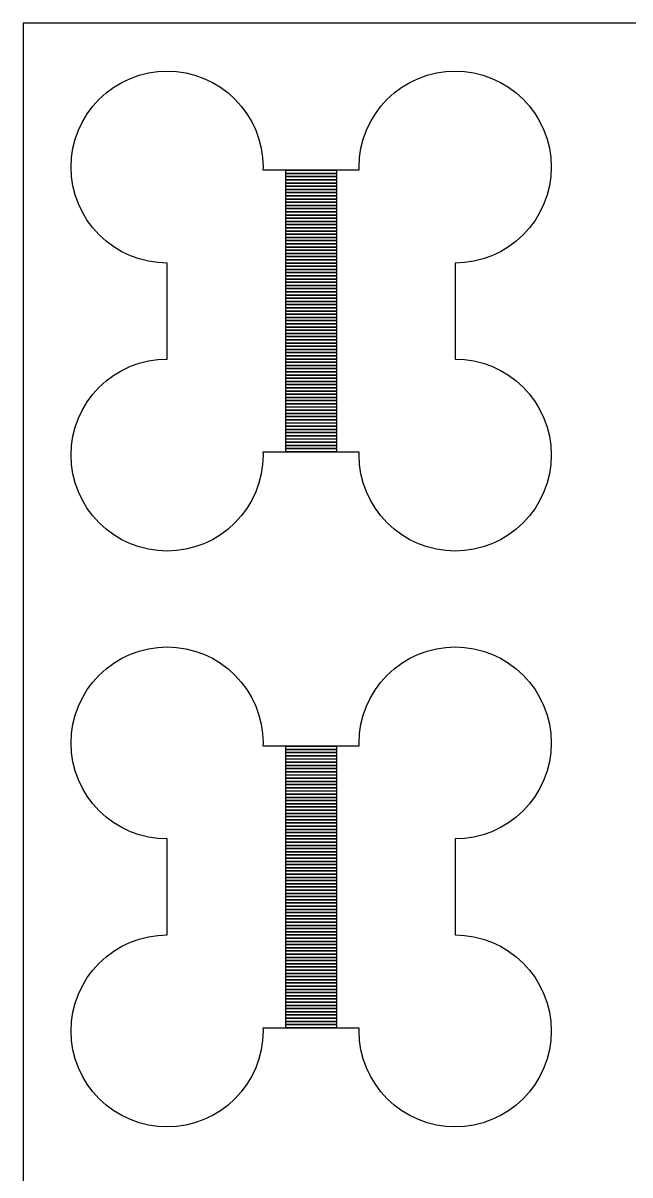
# Model space of a CAD drawing. Header units: metres. Extents: x -4 to 104, y -4 to 68.
# Drawn here: x -4.5 to 4.98, y 49.5 to 67.5 of the extents above; entities that cross this region are included whole.
import ezdxf

# ---------------------------------------------------------------- set-up
doc = ezdxf.new("R2010")
doc.units = ezdxf.units.M

msp = doc.modelspace()

# ---------------------------------------------------------------- linework, layer by layer
for p, q in [((103.5, 67.5), (-4.5, 67.5)), ((-4.5, 67.5), (-4.5, -4.5)), ((-2.95709, 66.5729), (-2.82402, 66.6358)), ((-2.82402, 66.6358), (-2.68542, 66.6854)), ((-2.68542, 66.6854), (-2.54263, 66.7212)), ((-2.54263, 66.7212), (-2.39702, 66.7428)), ((-2.39702, 66.7428), (-2.25, 66.75)), ((-2.25, 66.75), (-2.10297, 66.7428)), ((-2.10297, 66.7428), (-1.95735, 66.7212)), ((-1.95735, 66.7212), (-1.81456, 66.6854)), ((-1.81456, 66.6854), (-1.67596, 66.6358)), ((-1.67596, 66.6358), (-1.54289, 66.5729)), ((1.54289, 66.5729), (1.67596, 66.6358)), ((1.67596, 66.6358), (1.81456, 66.6854)), ((1.81456, 66.6854), (1.95735, 66.7212)), ((1.95735, 66.7212), (2.10297, 66.7428)), ((2.10297, 66.7428), (2.25, 66.75)), ((2.25, 66.75), (2.39702, 66.7428)), ((2.39702, 66.7428), (2.54263, 66.7212)), ((2.54263, 66.7212), (2.68542, 66.6854)), ((2.68542, 66.6854), (2.82402, 66.6358)), ((2.82402, 66.6358), (2.95709, 66.5729)), ((-3.20158, 66.4095), (-3.08334, 66.4972)), ((-3.08334, 66.4972), (-2.95709, 66.5729)), ((-1.54289, 66.5729), (-1.41664, 66.4972)), ((-1.41664, 66.4972), (-1.2984, 66.4095)), ((1.2984, 66.4095), (1.41664, 66.4972)), ((1.41664, 66.4972), (1.54289, 66.5729)), ((2.95709, 66.5729), (3.08334, 66.4972)), ((3.08334, 66.4972), (3.20158, 66.4095)), ((-3.40952, 66.2016), (-3.31065, 66.3107)), ((-3.31065, 66.3107), (-3.20158, 66.4095)), ((-1.2984, 66.4095), (-1.18933, 66.3107)), ((-1.18933, 66.3107), (-1.09047, 66.2016)), ((1.09047, 66.2016), (1.18933, 66.3107)), ((1.18933, 66.3107), (1.2984, 66.4095)), ((3.20158, 66.4095), (3.31065, 66.3107)), ((3.31065, 66.3107), (3.40952, 66.2016)), ((-3.57288, 65.9571), (-3.49719, 66.0833)), ((-3.49719, 66.0833), (-3.40952, 66.2016)), ((-1.09047, 66.2016), (-1.00279, 66.0833)), ((-1.00279, 66.0833), (-0.927109, 65.9571)), ((0.927109, 65.9571), (1.00279, 66.0833)), ((1.00279, 66.0833), (1.09047, 66.2016)), ((3.40952, 66.2016), (3.49719, 66.0833)), ((3.49719, 66.0833), (3.57288, 65.9571)), ((-3.63582, 65.824), (-3.57288, 65.9571)), ((-0.927109, 65.9571), (-0.864166, 65.824)), ((0.864166, 65.824), (0.927109, 65.9571)), ((3.57288, 65.9571), (3.63582, 65.824)), ((-3.68541, 65.6854), (-3.63582, 65.824)), ((-0.864166, 65.824), (-0.814575, 65.6854)), ((0.814575, 65.6854), (0.864166, 65.824)), ((3.63582, 65.824), (3.68541, 65.6854)), ((-3.74277, 65.397), (-3.72118, 65.5426)), ((-3.72118, 65.5426), (-3.68541, 65.6854)), ((-0.814575, 65.6854), (-0.778809, 65.5426)), ((-0.778809, 65.5426), (-0.757217, 65.397)), ((0.757217, 65.397), (0.778809, 65.5426)), ((0.778809, 65.5426), (0.814575, 65.6854)), ((3.68541, 65.6854), (3.72118, 65.5426)), ((3.72118, 65.5426), (3.74277, 65.397)), ((-3.75, 65.25), (-3.74277, 65.397)), ((-0.757217, 65.397), (-0.75, 65.25)), ((0.75, 65.25), (0.757217, 65.397)), ((3.74277, 65.397), (3.75, 65.25)), ((-3.74277, 65.103), (-3.75, 65.25)), ((-0.75, 65.25), (-0.752213, 65.205)), ((-0.752213, 65.205), (0.752213, 65.205)), ((0.399994, 65.195), (-0.399994, 65.195)), ((-0.399994, 65.195), (-0.399994, 65.155)), ((0.399994, 65.155), (0.399994, 65.195)), ((0.752213, 65.205), (0.75, 65.25)), ((3.75, 65.25), (3.74277, 65.103)), ((-3.72118, 64.9574), (-3.74277, 65.103)), ((-0.399994, 65.155), (0.399994, 65.155)), ((0.399994, 65.145), (-0.399994, 65.145)), ((-0.399994, 65.145), (-0.399994, 65.105)), ((-0.399994, 65.105), (0.399994, 65.105)), ((0.399994, 65.095), (-0.399994, 65.095)), ((-0.399994, 65.095), (-0.399994, 65.055)), ((-0.399994, 65.055), (0.399994, 65.055)), ((0.399994, 65.045), (-0.399994, 65.045)), ((-0.399994, 65.045), (-0.399994, 65.005)), ((-0.399994, 65.005), (0.399994, 65.005)), ((0.399994, 64.995), (-0.399994, 64.995)), ((-0.399994, 64.995), (-0.399994, 64.955)), ((0.399994, 65.105), (0.399994, 65.145)), ((0.399994, 65.055), (0.399994, 65.095)), ((0.399994, 65.005), (0.399994, 65.045)), ((0.399994, 64.955), (0.399994, 64.995)), ((3.74277, 65.103), (3.72118, 64.9574)), ((-3.68541, 64.8146), (-3.72118, 64.9574)), ((-3.63582, 64.676), (-3.68541, 64.8146)), ((-0.399994, 64.955), (0.399994, 64.955)), ((0.399994, 64.945), (-0.399994, 64.945)), ((-0.399994, 64.945), (-0.399994, 64.905)), ((-0.399994, 64.905), (0.399994, 64.905)), ((0.399994, 64.895), (-0.399994, 64.895)), ((-0.399994, 64.895), (-0.399994, 64.855)), ((-0.399994, 64.855), (0.399994, 64.855)), ((0.399994, 64.845), (-0.399994, 64.845)), ((-0.399994, 64.845), (-0.399994, 64.805)), ((-0.399994, 64.805), (0.399994, 64.805)), ((0.399994, 64.905), (0.399994, 64.945)), ((0.399994, 64.855), (0.399994, 64.895)), ((0.399994, 64.805), (0.399994, 64.845)), ((3.68541, 64.8146), (3.63582, 64.676)), ((3.72118, 64.9574), (3.68541, 64.8146)), ((-3.57288, 64.5429), (-3.63582, 64.676)), ((0.399994, 64.795), (-0.399994, 64.795)), ((-0.399994, 64.795), (-0.399994, 64.755)), ((-0.399994, 64.755), (0.399994, 64.755)), ((0.399994, 64.745), (-0.399994, 64.745)), ((-0.399994, 64.745), (-0.399994, 64.705)), ((-0.399994, 64.705), (0.399994, 64.705)), ((0.399994, 64.695), (-0.399994, 64.695)), ((-0.399994, 64.695), (-0.399994, 64.655)), ((-0.399994, 64.655), (0.399994, 64.655)), ((0.399994, 64.645), (-0.399994, 64.645)), ((-0.399994, 64.645), (-0.399994, 64.605)), ((0.399994, 64.755), (0.399994, 64.795)), ((0.399994, 64.705), (0.399994, 64.745)), ((0.399994, 64.655), (0.399994, 64.695)), ((0.399994, 64.605), (0.399994, 64.645)), ((3.63582, 64.676), (3.57288, 64.5429)), ((-3.49719, 64.4166), (-3.57288, 64.5429)), ((-0.399994, 64.605), (0.399994, 64.605)), ((0.399994, 64.595), (-0.399994, 64.595)), ((-0.399994, 64.595), (-0.399994, 64.555)), ((-0.399994, 64.555), (0.399994, 64.555)), ((0.399994, 64.545), (-0.399994, 64.545)), ((-0.399994, 64.545), (-0.399994, 64.505)), ((-0.399994, 64.505), (0.399994, 64.505)), ((0.399994, 64.495), (-0.399994, 64.495)), ((-0.399994, 64.495), (-0.399994, 64.455)), ((-0.399994, 64.455), (0.399994, 64.455)), ((0.399994, 64.445), (-0.399994, 64.445)), ((-0.399994, 64.445), (-0.399994, 64.405)), ((0.399994, 64.555), (0.399994, 64.595)), ((0.399994, 64.505), (0.399994, 64.545)), ((0.399994, 64.455), (0.399994, 64.495)), ((0.399994, 64.405), (0.399994, 64.445)), ((3.57288, 64.5429), (3.49719, 64.4166)), ((-3.40952, 64.2984), (-3.49719, 64.4166)), ((-3.31065, 64.1893), (-3.40952, 64.2984)), ((-0.399994, 64.405), (0.399994, 64.405)), ((0.399994, 64.395), (-0.399994, 64.395)), ((-0.399994, 64.395), (-0.399994, 64.355)), ((-0.399994, 64.355), (0.399994, 64.355)), ((0.399994, 64.345), (-0.399994, 64.345)), ((-0.399994, 64.345), (-0.399994, 64.305)), ((-0.399994, 64.305), (0.399994, 64.305)), ((0.399994, 64.295), (-0.399994, 64.295)), ((-0.399994, 64.295), (-0.399994, 64.255)), ((0.399994, 64.355), (0.399994, 64.395)), ((0.399994, 64.305), (0.399994, 64.345)), ((0.399994, 64.255), (0.399994, 64.295)), ((3.40952, 64.2984), (3.31065, 64.1893)), ((3.49719, 64.4166), (3.40952, 64.2984)), ((-3.20158, 64.0905), (-3.31065, 64.1893)), ((-3.08334, 64.0028), (-3.20158, 64.0905)), ((-0.399994, 64.255), (0.399994, 64.255)), ((0.399994, 64.245), (-0.399994, 64.245)), ((-0.399994, 64.245), (-0.399994, 64.205)), ((-0.399994, 64.205), (0.399994, 64.205)), ((0.399994, 64.195), (-0.399994, 64.195)), ((-0.399994, 64.195), (-0.399994, 64.155)), ((-0.399994, 64.155), (0.399994, 64.155)), ((0.399994, 64.145), (-0.399994, 64.145)), ((-0.399994, 64.145), (-0.399994, 64.105)), ((-0.399994, 64.105), (0.399994, 64.105)), ((0.399994, 64.095), (-0.399994, 64.095)), ((-0.399994, 64.095), (-0.399994, 64.055)), ((0.399994, 64.205), (0.399994, 64.245)), ((0.399994, 64.155), (0.399994, 64.195)), ((0.399994, 64.105), (0.399994, 64.145)), ((0.399994, 64.055), (0.399994, 64.095)), ((3.20158, 64.0905), (3.08334, 64.0028)), ((3.31065, 64.1893), (3.20158, 64.0905)), ((-2.95709, 63.9271), (-3.08334, 64.0028)), ((-2.82402, 63.8642), (-2.95709, 63.9271)), ((-0.399994, 64.055), (0.399994, 64.055)), ((0.399994, 64.045), (-0.399994, 64.045)), ((-0.399994, 64.045), (-0.399994, 64.005)), ((-0.399994, 64.005), (0.399994, 64.005)), ((0.399994, 63.995), (-0.399994, 63.995)), ((-0.399994, 63.995), (-0.399994, 63.955)), ((-0.399994, 63.955), (0.399994, 63.955)), ((0.399994, 63.945), (-0.399994, 63.945)), ((-0.399994, 63.945), (-0.399994, 63.905)), ((-0.399994, 63.905), (0.399994, 63.905)), ((0.399994, 64.005), (0.399994, 64.045)), ((0.399994, 63.955), (0.399994, 63.995)), ((0.399994, 63.905), (0.399994, 63.945)), ((2.95709, 63.9271), (2.82402, 63.8642)), ((3.08334, 64.0028), (2.95709, 63.9271)), ((-2.68542, 63.8146), (-2.82402, 63.8642)), ((-2.54263, 63.7788), (-2.68542, 63.8146)), ((-2.39702, 63.7572), (-2.54263, 63.7788)), ((-2.25, 63.75), (-2.39702, 63.7572)), ((-2.25, 62.25), (-2.25, 63.75)), ((0.399994, 63.895), (-0.399994, 63.895)), ((-0.399994, 63.895), (-0.399994, 63.855)), ((-0.399994, 63.855), (0.399994, 63.855)), ((0.399994, 63.845), (-0.399994, 63.845)), ((-0.399994, 63.845), (-0.399994, 63.805)), ((-0.399994, 63.805), (0.399994, 63.805)), ((0.399994, 63.795), (-0.399994, 63.795)), ((-0.399994, 63.795), (-0.399994, 63.755)), ((-0.399994, 63.755), (0.399994, 63.755)), ((0.399994, 63.745), (-0.399994, 63.745)), ((-0.399994, 63.745), (-0.399994, 63.705)), ((0.399994, 63.855), (0.399994, 63.895)), ((0.399994, 63.805), (0.399994, 63.845)), ((0.399994, 63.755), (0.399994, 63.795)), ((0.399994, 63.705), (0.399994, 63.745)), ((2.39702, 63.7572), (2.25, 63.75)), ((2.25, 63.75), (2.25, 62.25)), ((2.54263, 63.7788), (2.39702, 63.7572)), ((2.68542, 63.8146), (2.54263, 63.7788)), ((2.82402, 63.8642), (2.68542, 63.8146)), ((-0.399994, 63.705), (0.399994, 63.705)), ((0.399994, 63.695), (-0.399994, 63.695)), ((-0.399994, 63.695), (-0.399994, 63.655)), ((-0.399994, 63.655), (0.399994, 63.655)), ((0.399994, 63.645), (-0.399994, 63.645)), ((-0.399994, 63.645), (-0.399994, 63.605)), ((-0.399994, 63.605), (0.399994, 63.605)), ((0.399994, 63.595), (-0.399994, 63.595)), ((-0.399994, 63.595), (-0.399994, 63.555)), ((-0.399994, 63.555), (0.399994, 63.555)), ((0.399994, 63.545), (-0.399994, 63.545)), ((-0.399994, 63.545), (-0.399994, 63.505)), ((0.399994, 63.655), (0.399994, 63.695)), ((0.399994, 63.605), (0.399994, 63.645)), ((0.399994, 63.555), (0.399994, 63.595)), ((0.399994, 63.505), (0.399994, 63.545)), ((-0.399994, 63.505), (0.399994, 63.505)), ((0.399994, 63.495), (-0.399994, 63.495)), ((-0.399994, 63.495), (-0.399994, 63.455)), ((-0.399994, 63.455), (0.399994, 63.455)), ((0.399994, 63.445), (-0.399994, 63.445)), ((-0.399994, 63.445), (-0.399994, 63.405)), ((-0.399994, 63.405), (0.399994, 63.405)), ((0.399994, 63.395), (-0.399994, 63.395)), ((-0.399994, 63.395), (-0.399994, 63.355)), ((0.399994, 63.455), (0.399994, 63.495)), ((0.399994, 63.405), (0.399994, 63.445)), ((0.399994, 63.355), (0.399994, 63.395)), ((-0.399994, 63.355), (0.399994, 63.355)), ((0.399994, 63.345), (-0.399994, 63.345)), ((-0.399994, 63.345), (-0.399994, 63.305)), ((-0.399994, 63.305), (0.399994, 63.305)), ((0.399994, 63.295), (-0.399994, 63.295)), ((-0.399994, 63.295), (-0.399994, 63.255)), ((-0.399994, 63.255), (0.399994, 63.255)), ((0.399994, 63.245), (-0.399994, 63.245)), ((-0.399994, 63.245), (-0.399994, 63.205)), ((-0.399994, 63.205), (0.399994, 63.205)), ((0.399994, 63.195), (-0.399994, 63.195)), ((-0.399994, 63.195), (-0.399994, 63.155)), ((0.399994, 63.305), (0.399994, 63.345)), ((0.399994, 63.255), (0.399994, 63.295)), ((0.399994, 63.205), (0.399994, 63.245)), ((0.399994, 63.155), (0.399994, 63.195)), ((-0.399994, 63.155), (0.399994, 63.155)), ((0.399994, 63.145), (-0.399994, 63.145)), ((-0.399994, 63.145), (-0.399994, 63.105)), ((-0.399994, 63.105), (0.399994, 63.105)), ((0.399994, 63.095), (-0.399994, 63.095)), ((-0.399994, 63.095), (-0.399994, 63.055)), ((-0.399994, 63.055), (0.399994, 63.055)), ((0.399994, 63.045), (-0.399994, 63.045)), ((-0.399994, 63.045), (-0.399994, 63.005)), ((-0.399994, 63.005), (0.399994, 63.005)), ((0.399994, 63.105), (0.399994, 63.145)), ((0.399994, 63.055), (0.399994, 63.095)), ((0.399994, 63.005), (0.399994, 63.045)), ((0.399994, 62.995), (-0.399994, 62.995)), ((-0.399994, 62.995), (-0.399994, 62.955)), ((-0.399994, 62.955), (0.399994, 62.955)), ((0.399994, 62.945), (-0.399994, 62.945)), ((-0.399994, 62.945), (-0.399994, 62.905)), ((-0.399994, 62.905), (0.399994, 62.905)), ((0.399994, 62.895), (-0.399994, 62.895)), ((-0.399994, 62.895), (-0.399994, 62.855)), ((-0.399994, 62.855), (0.399994, 62.855)), ((0.399994, 62.845), (-0.399994, 62.845)), ((-0.399994, 62.845), (-0.399994, 62.805)), ((0.399994, 62.955), (0.399994, 62.995)), ((0.399994, 62.905), (0.399994, 62.945)), ((0.399994, 62.855), (0.399994, 62.895)), ((0.399994, 62.805), (0.399994, 62.845)), ((-0.399994, 62.805), (0.399994, 62.805)), ((0.399994, 62.795), (-0.399994, 62.795)), ((-0.399994, 62.795), (-0.399994, 62.755)), ((-0.399994, 62.755), (0.399994, 62.755)), ((0.399994, 62.745), (-0.399994, 62.745)), ((-0.399994, 62.745), (-0.399994, 62.705)), ((-0.399994, 62.705), (0.399994, 62.705)), ((0.399994, 62.695), (-0.399994, 62.695)), ((-0.399994, 62.695), (-0.399994, 62.655)), ((-0.399994, 62.655), (0.399994, 62.655)), ((0.399994, 62.645), (-0.399994, 62.645)), ((-0.399994, 62.645), (-0.399994, 62.605)), ((0.399994, 62.755), (0.399994, 62.795)), ((0.399994, 62.705), (0.399994, 62.745)), ((0.399994, 62.655), (0.399994, 62.695)), ((0.399994, 62.605), (0.399994, 62.645)), ((-0.399994, 62.605), (0.399994, 62.605)), ((0.399994, 62.595), (-0.399994, 62.595)), ((-0.399994, 62.595), (-0.399994, 62.555)), ((-0.399994, 62.555), (0.399994, 62.555)), ((0.399994, 62.545), (-0.399994, 62.545)), ((-0.399994, 62.545), (-0.399994, 62.505)), ((-0.399994, 62.505), (0.399994, 62.505)), ((0.399994, 62.495), (-0.399994, 62.495)), ((-0.399994, 62.495), (-0.399994, 62.455)), ((0.399994, 62.555), (0.399994, 62.595)), ((0.399994, 62.505), (0.399994, 62.545)), ((0.399994, 62.455), (0.399994, 62.495)), ((-0.399994, 62.455), (0.399994, 62.455)), ((0.399994, 62.445), (-0.399994, 62.445)), ((-0.399994, 62.445), (-0.399994, 62.405)), ((-0.399994, 62.405), (0.399994, 62.405)), ((0.399994, 62.395), (-0.399994, 62.395)), ((-0.399994, 62.395), (-0.399994, 62.355)), ((-0.399994, 62.355), (0.399994, 62.355)), ((0.399994, 62.345), (-0.399994, 62.345)), ((-0.399994, 62.345), (-0.399994, 62.305)), ((-0.399994, 62.305), (0.399994, 62.305)), ((0.399994, 62.295), (-0.399994, 62.295)), ((-0.399994, 62.295), (-0.399994, 62.255)), ((0.399994, 62.405), (0.399994, 62.445)), ((0.399994, 62.355), (0.399994, 62.395)), ((0.399994, 62.305), (0.399994, 62.345)), ((0.399994, 62.255), (0.399994, 62.295)), ((-2.95709, 62.0729), (-2.82402, 62.1358)), ((-2.82402, 62.1358), (-2.68542, 62.1854)), ((-2.68542, 62.1854), (-2.54263, 62.2212)), ((-2.54263, 62.2212), (-2.39702, 62.2428)), ((-2.39702, 62.2428), (-2.25, 62.25)), ((-0.399994, 62.255), (0.399994, 62.255)), ((0.399994, 62.245), (-0.399994, 62.245)), ((-0.399994, 62.245), (-0.399994, 62.205)), ((-0.399994, 62.205), (0.399994, 62.205)), ((0.399994, 62.195), (-0.399994, 62.195)), ((-0.399994, 62.195), (-0.399994, 62.155)), ((-0.399994, 62.155), (0.399994, 62.155)), ((0.399994, 62.145), (-0.399994, 62.145)), ((-0.399994, 62.145), (-0.399994, 62.105)), ((-0.399994, 62.105), (0.399994, 62.105)), ((0.399994, 62.205), (0.399994, 62.245)), ((0.399994, 62.155), (0.399994, 62.195)), ((0.399994, 62.105), (0.399994, 62.145)), ((2.25, 62.25), (2.39702, 62.2428)), ((2.39702, 62.2428), (2.54263, 62.2212)), ((2.54263, 62.2212), (2.68542, 62.1854)), ((2.68542, 62.1854), (2.82402, 62.1358)), ((2.82402, 62.1358), (2.95709, 62.0729)), ((-3.20158, 61.9095), (-3.08334, 61.9972)), ((-3.08334, 61.9972), (-2.95709, 62.0729)), ((0.399994, 62.095), (-0.399994, 62.095)), ((-0.399994, 62.095), (-0.399994, 62.055)), ((-0.399994, 62.055), (0.399994, 62.055)), ((0.399994, 62.045), (-0.399994, 62.045)), ((-0.399994, 62.045), (-0.399994, 62.005)), ((-0.399994, 62.005), (0.399994, 62.005)), ((0.399994, 61.995), (-0.399994, 61.995)), ((-0.399994, 61.995), (-0.399994, 61.955)), ((-0.399994, 61.955), (0.399994, 61.955)), ((0.399994, 61.945), (-0.399994, 61.945)), ((-0.399994, 61.945), (-0.399994, 61.905)), ((0.399994, 62.055), (0.399994, 62.095)), ((0.399994, 62.005), (0.399994, 62.045)), ((0.399994, 61.955), (0.399994, 61.995)), ((0.399994, 61.905), (0.399994, 61.945)), ((2.95709, 62.0729), (3.08334, 61.9972)), ((3.08334, 61.9972), (3.20158, 61.9095)), ((-3.40952, 61.7016), (-3.31065, 61.8107)), ((-3.31065, 61.8107), (-3.20158, 61.9095)), ((-0.399994, 61.905), (0.399994, 61.905)), ((0.399994, 61.895), (-0.399994, 61.895)), ((-0.399994, 61.895), (-0.399994, 61.855)), ((-0.399994, 61.855), (0.399994, 61.855)), ((0.399994, 61.845), (-0.399994, 61.845)), ((-0.399994, 61.845), (-0.399994, 61.805)), ((-0.399994, 61.805), (0.399994, 61.805)), ((0.399994, 61.795), (-0.399994, 61.795)), ((-0.399994, 61.795), (-0.399994, 61.755)), ((-0.399994, 61.755), (0.399994, 61.755)), ((0.399994, 61.745), (-0.399994, 61.745)), ((-0.399994, 61.745), (-0.399994, 61.705)), ((0.399994, 61.855), (0.399994, 61.895)), ((0.399994, 61.805), (0.399994, 61.845)), ((0.399994, 61.755), (0.399994, 61.795)), ((0.399994, 61.705), (0.399994, 61.745)), ((3.20158, 61.9095), (3.31065, 61.8107)), ((3.31065, 61.8107), (3.40952, 61.7016)), ((-3.57288, 61.4571), (-3.49719, 61.5834)), ((-3.49719, 61.5834), (-3.40952, 61.7016)), ((-0.399994, 61.705), (0.399994, 61.705)), ((0.399994, 61.695), (-0.399994, 61.695)), ((-0.399994, 61.695), (-0.399994, 61.655)), ((-0.399994, 61.655), (0.399994, 61.655)), ((0.399994, 61.645), (-0.399994, 61.645)), ((-0.399994, 61.645), (-0.399994, 61.605)), ((-0.399994, 61.605), (0.399994, 61.605)), ((0.399994, 61.595), (-0.399994, 61.595)), ((-0.399994, 61.595), (-0.399994, 61.555)), ((0.399994, 61.655), (0.399994, 61.695)), ((0.399994, 61.605), (0.399994, 61.645)), ((0.399994, 61.555), (0.399994, 61.595)), ((3.40952, 61.7016), (3.49719, 61.5834)), ((3.49719, 61.5834), (3.57288, 61.4571)), ((-3.63582, 61.324), (-3.57288, 61.4571)), ((-0.399994, 61.555), (0.399994, 61.555)), ((0.399994, 61.545), (-0.399994, 61.545)), ((-0.399994, 61.545), (-0.399994, 61.505)), ((-0.399994, 61.505), (0.399994, 61.505)), ((0.399994, 61.495), (-0.399994, 61.495)), ((-0.399994, 61.495), (-0.399994, 61.455)), ((-0.399994, 61.455), (0.399994, 61.455)), ((0.399994, 61.445), (-0.399994, 61.445)), ((-0.399994, 61.445), (-0.399994, 61.405)), ((-0.399994, 61.405), (0.399994, 61.405)), ((0.399994, 61.395), (-0.399994, 61.395)), ((-0.399994, 61.395), (-0.399994, 61.355)), ((0.399994, 61.505), (0.399994, 61.545)), ((0.399994, 61.455), (0.399994, 61.495)), ((0.399994, 61.405), (0.399994, 61.445)), ((0.399994, 61.355), (0.399994, 61.395)), ((3.57288, 61.4571), (3.63582, 61.324)), ((-3.68541, 61.1854), (-3.63582, 61.324)), ((-0.399994, 61.355), (0.399994, 61.355)), ((0.399994, 61.345), (-0.399994, 61.345)), ((-0.399994, 61.345), (-0.399994, 61.305)), ((-0.399994, 61.305), (0.399994, 61.305)), ((0.399994, 61.295), (-0.399994, 61.295)), ((-0.399994, 61.295), (-0.399994, 61.255)), ((-0.399994, 61.255), (0.399994, 61.255)), ((0.399994, 61.245), (-0.399994, 61.245)), ((-0.399994, 61.245), (-0.399994, 61.205)), ((-0.399994, 61.205), (0.399994, 61.205)), ((0.399994, 61.305), (0.399994, 61.345)), ((0.399994, 61.255), (0.399994, 61.295)), ((0.399994, 61.205), (0.399994, 61.245)), ((3.63582, 61.324), (3.68541, 61.1854)), ((-3.74277, 60.897), (-3.72118, 61.0426)), ((-3.72118, 61.0426), (-3.68541, 61.1854)), ((0.399994, 61.195), (-0.399994, 61.195)), ((-0.399994, 61.195), (-0.399994, 61.155)), ((-0.399994, 61.155), (0.399994, 61.155)), ((0.399994, 61.145), (-0.399994, 61.145)), ((-0.399994, 61.145), (-0.399994, 61.105)), ((-0.399994, 61.105), (0.399994, 61.105)), ((0.399994, 61.095), (-0.399994, 61.095)), ((-0.399994, 61.095), (-0.399994, 61.055)), ((-0.399994, 61.055), (0.399994, 61.055)), ((0.399994, 61.045), (-0.399994, 61.045)), ((-0.399994, 61.045), (-0.399994, 61.005)), ((0.399994, 61.155), (0.399994, 61.195)), ((0.399994, 61.105), (0.399994, 61.145)), ((0.399994, 61.055), (0.399994, 61.095)), ((0.399994, 61.005), (0.399994, 61.045)), ((3.68541, 61.1854), (3.72118, 61.0426)), ((3.72118, 61.0426), (3.74277, 60.897)), ((-3.75, 60.75), (-3.74277, 60.897)), ((-0.399994, 61.005), (0.399994, 61.005)), ((0.399994, 60.995), (-0.399994, 60.995)), ((-0.399994, 60.995), (-0.399994, 60.955)), ((-0.399994, 60.955), (0.399994, 60.955)), ((0.399994, 60.945), (-0.399994, 60.945)), ((-0.399994, 60.945), (-0.399994, 60.905)), ((-0.399994, 60.905), (0.399994, 60.905)), ((0.399994, 60.895), (-0.399994, 60.895)), ((-0.399994, 60.895), (-0.399994, 60.855)), ((-0.399994, 60.855), (0.399994, 60.855)), ((0.399994, 60.845), (-0.399994, 60.845)), ((-0.399994, 60.845), (-0.399994, 60.805)), ((0.399994, 60.955), (0.399994, 60.995)), ((0.399994, 60.905), (0.399994, 60.945)), ((0.399994, 60.855), (0.399994, 60.895)), ((0.399994, 60.805), (0.399994, 60.845)), ((3.74277, 60.897), (3.75, 60.75)), ((-3.74277, 60.603), (-3.75, 60.75)), ((-0.75, 60.75), (-0.757217, 60.603)), ((0.752213, 60.795), (-0.752213, 60.795)), ((-0.752213, 60.795), (-0.75, 60.75)), ((-0.399994, 60.805), (0.399994, 60.805)), ((0.75, 60.75), (0.752213, 60.795)), ((0.757217, 60.603), (0.75, 60.75)), ((3.75, 60.75), (3.74277, 60.603)), ((-3.72118, 60.4574), (-3.74277, 60.603)), ((-0.757217, 60.603), (-0.778809, 60.4574)), ((0.778809, 60.4574), (0.757217, 60.603)), ((3.74277, 60.603), (3.72118, 60.4574)), ((-3.68541, 60.3146), (-3.72118, 60.4574)), ((-3.63582, 60.176), (-3.68541, 60.3146)), ((-0.814575, 60.3146), (-0.864166, 60.176)), ((-0.778809, 60.4574), (-0.814575, 60.3146)), ((0.814575, 60.3146), (0.778809, 60.4574)), ((0.864166, 60.176), (0.814575, 60.3146)), ((3.68541, 60.3146), (3.63582, 60.176)), ((3.72118, 60.4574), (3.68541, 60.3146)), ((-3.57288, 60.0429), (-3.63582, 60.176)), ((-0.864166, 60.176), (-0.927109, 60.0429)), ((0.927109, 60.0429), (0.864166, 60.176)), ((3.63582, 60.176), (3.57288, 60.0429)), ((-3.49719, 59.9167), (-3.57288, 60.0429)), ((-0.927109, 60.0429), (-1.00279, 59.9167)), ((1.00279, 59.9167), (0.927109, 60.0429)), ((3.57288, 60.0429), (3.49719, 59.9167)), ((-3.40952, 59.7984), (-3.49719, 59.9167)), ((-3.31065, 59.6893), (-3.40952, 59.7984)), ((-1.09047, 59.7984), (-1.18933, 59.6893)), ((-1.00279, 59.9167), (-1.09047, 59.7984)), ((1.09047, 59.7984), (1.00279, 59.9167)), ((1.18933, 59.6893), (1.09047, 59.7984)), ((3.40952, 59.7984), (3.31065, 59.6893)), ((3.49719, 59.9167), (3.40952, 59.7984)), ((-3.20158, 59.5905), (-3.31065, 59.6893)), ((-3.08334, 59.5028), (-3.20158, 59.5905)), ((-1.2984, 59.5905), (-1.41664, 59.5028)), ((-1.18933, 59.6893), (-1.2984, 59.5905)), ((1.2984, 59.5905), (1.18933, 59.6893)), ((1.41664, 59.5028), (1.2984, 59.5905)), ((3.20158, 59.5905), (3.08334, 59.5028)), ((3.31065, 59.6893), (3.20158, 59.5905)), ((-2.95709, 59.4271), (-3.08334, 59.5028)), ((-2.82402, 59.3642), (-2.95709, 59.4271)), ((-1.54289, 59.4271), (-1.67596, 59.3642)), ((-1.41664, 59.5028), (-1.54289, 59.4271)), ((1.54289, 59.4271), (1.41664, 59.5028)), ((1.67596, 59.3642), (1.54289, 59.4271)), ((2.95709, 59.4271), (2.82402, 59.3642)), ((3.08334, 59.5028), (2.95709, 59.4271)), ((-2.68542, 59.3146), (-2.82402, 59.3642)), ((-2.54263, 59.2788), (-2.68542, 59.3146)), ((-2.39702, 59.2572), (-2.54263, 59.2788)), ((-2.25, 59.25), (-2.39702, 59.2572)), ((-2.10297, 59.2572), (-2.25, 59.25)), ((-1.95735, 59.2788), (-2.10297, 59.2572)), ((-1.81456, 59.3146), (-1.95735, 59.2788)), ((-1.67596, 59.3642), (-1.81456, 59.3146)), ((1.81456, 59.3146), (1.67596, 59.3642)), ((1.95735, 59.2788), (1.81456, 59.3146)), ((2.10297, 59.2572), (1.95735, 59.2788)), ((2.25, 59.25), (2.10297, 59.2572)), ((2.39702, 59.2572), (2.25, 59.25)), ((2.54263, 59.2788), (2.39702, 59.2572)), ((2.68542, 59.3146), (2.54263, 59.2788)), ((2.82402, 59.3642), (2.68542, 59.3146)), ((-2.95709, 57.5729), (-2.82402, 57.6358)), ((-2.82402, 57.6358), (-2.68542, 57.6854)), ((-2.68542, 57.6854), (-2.54263, 57.7212)), ((-2.54263, 57.7212), (-2.39702, 57.7428)), ((-2.39702, 57.7428), (-2.25, 57.75)), ((-2.25, 57.75), (-2.10297, 57.7428)), ((-2.10297, 57.7428), (-1.95735, 57.7212)), ((-1.95735, 57.7212), (-1.81456, 57.6854)), ((-1.81456, 57.6854), (-1.67596, 57.6358)), ((-1.67596, 57.6358), (-1.54289, 57.5729)), ((1.54289, 57.5729), (1.67596, 57.6358)), ((1.67596, 57.6358), (1.81456, 57.6854)), ((1.81456, 57.6854), (1.95735, 57.7212)), ((1.95735, 57.7212), (2.10297, 57.7428)), ((2.10297, 57.7428), (2.25, 57.75)), ((2.25, 57.75), (2.39702, 57.7428)), ((2.39702, 57.7428), (2.54263, 57.7212)), ((2.54263, 57.7212), (2.68542, 57.6854)), ((2.68542, 57.6854), (2.82402, 57.6358)), ((2.82402, 57.6358), (2.95709, 57.5729)), ((-3.20158, 57.4095), (-3.08334, 57.4972)), ((-3.08334, 57.4972), (-2.95709, 57.5729)), ((-1.54289, 57.5729), (-1.41664, 57.4972)), ((-1.41664, 57.4972), (-1.2984, 57.4095)), ((1.2984, 57.4095), (1.41664, 57.4972)), ((1.41664, 57.4972), (1.54289, 57.5729)), ((2.95709, 57.5729), (3.08334, 57.4972)), ((3.08334, 57.4972), (3.20158, 57.4095)), ((-3.40952, 57.2016), (-3.31065, 57.3107)), ((-3.31065, 57.3107), (-3.20158, 57.4095)), ((-1.2984, 57.4095), (-1.18933, 57.3107)), ((-1.18933, 57.3107), (-1.09047, 57.2016)), ((1.09047, 57.2016), (1.18933, 57.3107)), ((1.18933, 57.3107), (1.2984, 57.4095)), ((3.20158, 57.4095), (3.31065, 57.3107)), ((3.31065, 57.3107), (3.40952, 57.2016)), ((-3.57288, 56.9571), (-3.49719, 57.0833)), ((-3.49719, 57.0833), (-3.40952, 57.2016)), ((-1.09047, 57.2016), (-1.00279, 57.0833)), ((-1.00279, 57.0833), (-0.927109, 56.9571)), ((0.927109, 56.9571), (1.00279, 57.0833)), ((1.00279, 57.0833), (1.09047, 57.2016)), ((3.40952, 57.2016), (3.49719, 57.0833)), ((3.49719, 57.0833), (3.57288, 56.9571)), ((-3.63582, 56.824), (-3.57288, 56.9571)), ((-0.927109, 56.9571), (-0.864166, 56.824)), ((0.864166, 56.824), (0.927109, 56.9571)), ((3.57288, 56.9571), (3.63582, 56.824)), ((-3.68541, 56.6854), (-3.63582, 56.824)), ((-0.864166, 56.824), (-0.814575, 56.6854)), ((0.814575, 56.6854), (0.864166, 56.824)), ((3.63582, 56.824), (3.68541, 56.6854)), ((-3.74277, 56.397), (-3.72118, 56.5426)), ((-3.72118, 56.5426), (-3.68541, 56.6854)), ((-0.814575, 56.6854), (-0.778809, 56.5426)), ((-0.778809, 56.5426), (-0.757217, 56.397)), ((0.757217, 56.397), (0.778809, 56.5426)), ((0.778809, 56.5426), (0.814575, 56.6854)), ((3.68541, 56.6854), (3.72118, 56.5426)), ((3.72118, 56.5426), (3.74277, 56.397)), ((-3.75, 56.25), (-3.74277, 56.397)), ((-0.757217, 56.397), (-0.75, 56.25)), ((0.75, 56.25), (0.757217, 56.397)), ((3.74277, 56.397), (3.75, 56.25)), ((-3.74277, 56.103), (-3.75, 56.25)), ((-0.75, 56.25), (-0.752213, 56.205)), ((-0.752213, 56.205), (0.752213, 56.205)), ((0.399994, 56.195), (-0.399994, 56.195)), ((-0.399994, 56.195), (-0.399994, 56.155)), ((0.399994, 56.155), (0.399994, 56.195)), ((0.752213, 56.205), (0.75, 56.25)), ((3.75, 56.25), (3.74277, 56.103)), ((-3.72118, 55.9574), (-3.74277, 56.103)), ((-0.399994, 56.155), (0.399994, 56.155)), ((0.399994, 56.145), (-0.399994, 56.145)), ((-0.399994, 56.145), (-0.399994, 56.105)), ((-0.399994, 56.105), (0.399994, 56.105)), ((0.399994, 56.095), (-0.399994, 56.095)), ((-0.399994, 56.095), (-0.399994, 56.055)), ((-0.399994, 56.055), (0.399994, 56.055)), ((0.399994, 56.045), (-0.399994, 56.045)), ((-0.399994, 56.045), (-0.399994, 56.005)), ((-0.399994, 56.005), (0.399994, 56.005)), ((0.399994, 55.995), (-0.399994, 55.995)), ((-0.399994, 55.995), (-0.399994, 55.955)), ((0.399994, 56.105), (0.399994, 56.145)), ((0.399994, 56.055), (0.399994, 56.095)), ((0.399994, 56.005), (0.399994, 56.045)), ((0.399994, 55.955), (0.399994, 55.995)), ((3.74277, 56.103), (3.72118, 55.9574)), ((-3.68541, 55.8146), (-3.72118, 55.9574)), ((-3.63582, 55.676), (-3.68541, 55.8146)), ((-0.399994, 55.955), (0.399994, 55.955)), ((0.399994, 55.945), (-0.399994, 55.945)), ((-0.399994, 55.945), (-0.399994, 55.905)), ((-0.399994, 55.905), (0.399994, 55.905)), ((0.399994, 55.895), (-0.399994, 55.895)), ((-0.399994, 55.895), (-0.399994, 55.855)), ((-0.399994, 55.855), (0.399994, 55.855)), ((0.399994, 55.845), (-0.399994, 55.845)), ((-0.399994, 55.845), (-0.399994, 55.805)), ((-0.399994, 55.805), (0.399994, 55.805)), ((0.399994, 55.905), (0.399994, 55.945)), ((0.399994, 55.855), (0.399994, 55.895)), ((0.399994, 55.805), (0.399994, 55.845)), ((3.68541, 55.8146), (3.63582, 55.676)), ((3.72118, 55.9574), (3.68541, 55.8146)), ((-3.57288, 55.5429), (-3.63582, 55.676)), ((0.399994, 55.795), (-0.399994, 55.795)), ((-0.399994, 55.795), (-0.399994, 55.755)), ((-0.399994, 55.755), (0.399994, 55.755)), ((0.399994, 55.745), (-0.399994, 55.745)), ((-0.399994, 55.745), (-0.399994, 55.705)), ((-0.399994, 55.705), (0.399994, 55.705)), ((0.399994, 55.695), (-0.399994, 55.695)), ((-0.399994, 55.695), (-0.399994, 55.655)), ((-0.399994, 55.655), (0.399994, 55.655)), ((0.399994, 55.645), (-0.399994, 55.645)), ((-0.399994, 55.645), (-0.399994, 55.605)), ((0.399994, 55.755), (0.399994, 55.795)), ((0.399994, 55.705), (0.399994, 55.745)), ((0.399994, 55.655), (0.399994, 55.695)), ((0.399994, 55.605), (0.399994, 55.645)), ((3.63582, 55.676), (3.57288, 55.5429)), ((-3.49719, 55.4166), (-3.57288, 55.5429)), ((-0.399994, 55.605), (0.399994, 55.605)), ((0.399994, 55.595), (-0.399994, 55.595)), ((-0.399994, 55.595), (-0.399994, 55.555)), ((-0.399994, 55.555), (0.399994, 55.555)), ((0.399994, 55.545), (-0.399994, 55.545)), ((-0.399994, 55.545), (-0.399994, 55.505)), ((-0.399994, 55.505), (0.399994, 55.505)), ((0.399994, 55.495), (-0.399994, 55.495)), ((-0.399994, 55.495), (-0.399994, 55.455)), ((-0.399994, 55.455), (0.399994, 55.455)), ((0.399994, 55.445), (-0.399994, 55.445)), ((-0.399994, 55.445), (-0.399994, 55.405)), ((0.399994, 55.555), (0.399994, 55.595)), ((0.399994, 55.505), (0.399994, 55.545)), ((0.399994, 55.455), (0.399994, 55.495)), ((0.399994, 55.405), (0.399994, 55.445)), ((3.57288, 55.5429), (3.49719, 55.4166)), ((-3.40952, 55.2984), (-3.49719, 55.4166)), ((-3.31065, 55.1893), (-3.40952, 55.2984)), ((-0.399994, 55.405), (0.399994, 55.405)), ((0.399994, 55.395), (-0.399994, 55.395)), ((-0.399994, 55.395), (-0.399994, 55.355)), ((-0.399994, 55.355), (0.399994, 55.355)), ((0.399994, 55.345), (-0.399994, 55.345)), ((-0.399994, 55.345), (-0.399994, 55.305)), ((-0.399994, 55.305), (0.399994, 55.305)), ((0.399994, 55.295), (-0.399994, 55.295)), ((-0.399994, 55.295), (-0.399994, 55.255)), ((0.399994, 55.355), (0.399994, 55.395)), ((0.399994, 55.305), (0.399994, 55.345)), ((0.399994, 55.255), (0.399994, 55.295)), ((3.40952, 55.2984), (3.31065, 55.1893)), ((3.49719, 55.4166), (3.40952, 55.2984)), ((-3.20158, 55.0905), (-3.31065, 55.1893)), ((-3.08334, 55.0028), (-3.20158, 55.0905)), ((-0.399994, 55.255), (0.399994, 55.255)), ((0.399994, 55.245), (-0.399994, 55.245)), ((-0.399994, 55.245), (-0.399994, 55.205)), ((-0.399994, 55.205), (0.399994, 55.205)), ((0.399994, 55.195), (-0.399994, 55.195)), ((-0.399994, 55.195), (-0.399994, 55.155)), ((-0.399994, 55.155), (0.399994, 55.155)), ((0.399994, 55.145), (-0.399994, 55.145)), ((-0.399994, 55.145), (-0.399994, 55.105)), ((-0.399994, 55.105), (0.399994, 55.105)), ((0.399994, 55.095), (-0.399994, 55.095)), ((-0.399994, 55.095), (-0.399994, 55.055)), ((0.399994, 55.205), (0.399994, 55.245)), ((0.399994, 55.155), (0.399994, 55.195)), ((0.399994, 55.105), (0.399994, 55.145)), ((0.399994, 55.055), (0.399994, 55.095)), ((3.20158, 55.0905), (3.08334, 55.0028)), ((3.31065, 55.1893), (3.20158, 55.0905)), ((-2.95709, 54.9271), (-3.08334, 55.0028)), ((-2.82402, 54.8642), (-2.95709, 54.9271)), ((-0.399994, 55.055), (0.399994, 55.055)), ((0.399994, 55.045), (-0.399994, 55.045)), ((-0.399994, 55.045), (-0.399994, 55.005)), ((-0.399994, 55.005), (0.399994, 55.005)), ((0.399994, 54.995), (-0.399994, 54.995)), ((-0.399994, 54.995), (-0.399994, 54.955)), ((-0.399994, 54.955), (0.399994, 54.955)), ((0.399994, 54.945), (-0.399994, 54.945)), ((-0.399994, 54.945), (-0.399994, 54.905)), ((-0.399994, 54.905), (0.399994, 54.905)), ((0.399994, 55.005), (0.399994, 55.045)), ((0.399994, 54.955), (0.399994, 54.995)), ((0.399994, 54.905), (0.399994, 54.945)), ((2.95709, 54.9271), (2.82402, 54.8642)), ((3.08334, 55.0028), (2.95709, 54.9271)), ((-2.68542, 54.8146), (-2.82402, 54.8642)), ((-2.54263, 54.7788), (-2.68542, 54.8146)), ((-2.39702, 54.7572), (-2.54263, 54.7788)), ((-2.25, 54.75), (-2.39702, 54.7572)), ((-2.25, 53.25), (-2.25, 54.75)), ((0.399994, 54.895), (-0.399994, 54.895)), ((-0.399994, 54.895), (-0.399994, 54.855)), ((-0.399994, 54.855), (0.399994, 54.855)), ((0.399994, 54.845), (-0.399994, 54.845)), ((-0.399994, 54.845), (-0.399994, 54.805)), ((-0.399994, 54.805), (0.399994, 54.805)), ((0.399994, 54.795), (-0.399994, 54.795)), ((-0.399994, 54.795), (-0.399994, 54.755)), ((-0.399994, 54.755), (0.399994, 54.755)), ((0.399994, 54.745), (-0.399994, 54.745)), ((-0.399994, 54.745), (-0.399994, 54.705)), ((0.399994, 54.855), (0.399994, 54.895)), ((0.399994, 54.805), (0.399994, 54.845)), ((0.399994, 54.755), (0.399994, 54.795)), ((0.399994, 54.705), (0.399994, 54.745)), ((2.39702, 54.7572), (2.25, 54.75)), ((2.25, 54.75), (2.25, 53.25)), ((2.54263, 54.7788), (2.39702, 54.7572)), ((2.68542, 54.8146), (2.54263, 54.7788)), ((2.82402, 54.8642), (2.68542, 54.8146)), ((-0.399994, 54.705), (0.399994, 54.705)), ((0.399994, 54.695), (-0.399994, 54.695)), ((-0.399994, 54.695), (-0.399994, 54.655)), ((-0.399994, 54.655), (0.399994, 54.655)), ((0.399994, 54.645), (-0.399994, 54.645)), ((-0.399994, 54.645), (-0.399994, 54.605)), ((-0.399994, 54.605), (0.399994, 54.605)), ((0.399994, 54.595), (-0.399994, 54.595)), ((-0.399994, 54.595), (-0.399994, 54.555)), ((-0.399994, 54.555), (0.399994, 54.555)), ((0.399994, 54.545), (-0.399994, 54.545)), ((-0.399994, 54.545), (-0.399994, 54.505)), ((0.399994, 54.655), (0.399994, 54.695)), ((0.399994, 54.605), (0.399994, 54.645)), ((0.399994, 54.555), (0.399994, 54.595)), ((0.399994, 54.505), (0.399994, 54.545)), ((-0.399994, 54.505), (0.399994, 54.505)), ((0.399994, 54.495), (-0.399994, 54.495)), ((-0.399994, 54.495), (-0.399994, 54.455)), ((-0.399994, 54.455), (0.399994, 54.455)), ((0.399994, 54.445), (-0.399994, 54.445)), ((-0.399994, 54.445), (-0.399994, 54.405)), ((-0.399994, 54.405), (0.399994, 54.405)), ((0.399994, 54.395), (-0.399994, 54.395)), ((-0.399994, 54.395), (-0.399994, 54.355)), ((0.399994, 54.455), (0.399994, 54.495)), ((0.399994, 54.405), (0.399994, 54.445)), ((0.399994, 54.355), (0.399994, 54.395)), ((-0.399994, 54.355), (0.399994, 54.355)), ((0.399994, 54.345), (-0.399994, 54.345)), ((-0.399994, 54.345), (-0.399994, 54.305)), ((-0.399994, 54.305), (0.399994, 54.305)), ((0.399994, 54.295), (-0.399994, 54.295)), ((-0.399994, 54.295), (-0.399994, 54.255)), ((-0.399994, 54.255), (0.399994, 54.255)), ((0.399994, 54.245), (-0.399994, 54.245)), ((-0.399994, 54.245), (-0.399994, 54.205)), ((-0.399994, 54.205), (0.399994, 54.205)), ((0.399994, 54.195), (-0.399994, 54.195)), ((-0.399994, 54.195), (-0.399994, 54.155)), ((0.399994, 54.305), (0.399994, 54.345)), ((0.399994, 54.255), (0.399994, 54.295)), ((0.399994, 54.205), (0.399994, 54.245)), ((0.399994, 54.155), (0.399994, 54.195)), ((-0.399994, 54.155), (0.399994, 54.155)), ((0.399994, 54.145), (-0.399994, 54.145)), ((-0.399994, 54.145), (-0.399994, 54.105)), ((-0.399994, 54.105), (0.399994, 54.105)), ((0.399994, 54.095), (-0.399994, 54.095)), ((-0.399994, 54.095), (-0.399994, 54.055)), ((-0.399994, 54.055), (0.399994, 54.055)), ((0.399994, 54.045), (-0.399994, 54.045)), ((-0.399994, 54.045), (-0.399994, 54.005)), ((-0.399994, 54.005), (0.399994, 54.005)), ((0.399994, 54.105), (0.399994, 54.145)), ((0.399994, 54.055), (0.399994, 54.095)), ((0.399994, 54.005), (0.399994, 54.045)), ((0.399994, 53.995), (-0.399994, 53.995)), ((-0.399994, 53.995), (-0.399994, 53.955)), ((-0.399994, 53.955), (0.399994, 53.955)), ((0.399994, 53.945), (-0.399994, 53.945)), ((-0.399994, 53.945), (-0.399994, 53.905)), ((-0.399994, 53.905), (0.399994, 53.905)), ((0.399994, 53.895), (-0.399994, 53.895)), ((-0.399994, 53.895), (-0.399994, 53.855)), ((-0.399994, 53.855), (0.399994, 53.855)), ((0.399994, 53.845), (-0.399994, 53.845)), ((-0.399994, 53.845), (-0.399994, 53.805)), ((0.399994, 53.955), (0.399994, 53.995)), ((0.399994, 53.905), (0.399994, 53.945)), ((0.399994, 53.855), (0.399994, 53.895)), ((0.399994, 53.805), (0.399994, 53.845)), ((-0.399994, 53.805), (0.399994, 53.805)), ((0.399994, 53.795), (-0.399994, 53.795)), ((-0.399994, 53.795), (-0.399994, 53.755)), ((-0.399994, 53.755), (0.399994, 53.755)), ((0.399994, 53.745), (-0.399994, 53.745)), ((-0.399994, 53.745), (-0.399994, 53.705)), ((-0.399994, 53.705), (0.399994, 53.705)), ((0.399994, 53.695), (-0.399994, 53.695)), ((-0.399994, 53.695), (-0.399994, 53.655)), ((-0.399994, 53.655), (0.399994, 53.655)), ((0.399994, 53.645), (-0.399994, 53.645)), ((-0.399994, 53.645), (-0.399994, 53.605)), ((0.399994, 53.755), (0.399994, 53.795)), ((0.399994, 53.705), (0.399994, 53.745)), ((0.399994, 53.655), (0.399994, 53.695)), ((0.399994, 53.605), (0.399994, 53.645)), ((-0.399994, 53.605), (0.399994, 53.605)), ((0.399994, 53.595), (-0.399994, 53.595)), ((-0.399994, 53.595), (-0.399994, 53.555)), ((-0.399994, 53.555), (0.399994, 53.555)), ((0.399994, 53.545), (-0.399994, 53.545)), ((-0.399994, 53.545), (-0.399994, 53.505)), ((-0.399994, 53.505), (0.399994, 53.505)), ((0.399994, 53.495), (-0.399994, 53.495)), ((-0.399994, 53.495), (-0.399994, 53.455)), ((0.399994, 53.555), (0.399994, 53.595)), ((0.399994, 53.505), (0.399994, 53.545)), ((0.399994, 53.455), (0.399994, 53.495)), ((-0.399994, 53.455), (0.399994, 53.455)), ((0.399994, 53.445), (-0.399994, 53.445)), ((-0.399994, 53.445), (-0.399994, 53.405)), ((-0.399994, 53.405), (0.399994, 53.405)), ((0.399994, 53.395), (-0.399994, 53.395)), ((-0.399994, 53.395), (-0.399994, 53.355)), ((-0.399994, 53.355), (0.399994, 53.355)), ((0.399994, 53.345), (-0.399994, 53.345)), ((-0.399994, 53.345), (-0.399994, 53.305)), ((-0.399994, 53.305), (0.399994, 53.305)), ((0.399994, 53.295), (-0.399994, 53.295)), ((-0.399994, 53.295), (-0.399994, 53.255)), ((0.399994, 53.405), (0.399994, 53.445)), ((0.399994, 53.355), (0.399994, 53.395)), ((0.399994, 53.305), (0.399994, 53.345)), ((0.399994, 53.255), (0.399994, 53.295)), ((-2.95709, 53.0729), (-2.82402, 53.1358)), ((-2.82402, 53.1358), (-2.68542, 53.1854)), ((-2.68542, 53.1854), (-2.54263, 53.2212)), ((-2.54263, 53.2212), (-2.39702, 53.2428)), ((-2.39702, 53.2428), (-2.25, 53.25)), ((-0.399994, 53.255), (0.399994, 53.255)), ((0.399994, 53.245), (-0.399994, 53.245)), ((-0.399994, 53.245), (-0.399994, 53.205)), ((-0.399994, 53.205), (0.399994, 53.205)), ((0.399994, 53.195), (-0.399994, 53.195)), ((-0.399994, 53.195), (-0.399994, 53.155)), ((-0.399994, 53.155), (0.399994, 53.155)), ((0.399994, 53.145), (-0.399994, 53.145)), ((-0.399994, 53.145), (-0.399994, 53.105)), ((-0.399994, 53.105), (0.399994, 53.105)), ((0.399994, 53.205), (0.399994, 53.245)), ((0.399994, 53.155), (0.399994, 53.195)), ((0.399994, 53.105), (0.399994, 53.145)), ((2.25, 53.25), (2.39702, 53.2428)), ((2.39702, 53.2428), (2.54263, 53.2212)), ((2.54263, 53.2212), (2.68542, 53.1854)), ((2.68542, 53.1854), (2.82402, 53.1358)), ((2.82402, 53.1358), (2.95709, 53.0729)), ((-3.20158, 52.9095), (-3.08334, 52.9972)), ((-3.08334, 52.9972), (-2.95709, 53.0729)), ((0.399994, 53.095), (-0.399994, 53.095)), ((-0.399994, 53.095), (-0.399994, 53.055)), ((-0.399994, 53.055), (0.399994, 53.055)), ((0.399994, 53.045), (-0.399994, 53.045)), ((-0.399994, 53.045), (-0.399994, 53.005)), ((-0.399994, 53.005), (0.399994, 53.005)), ((0.399994, 52.995), (-0.399994, 52.995)), ((-0.399994, 52.995), (-0.399994, 52.955)), ((-0.399994, 52.955), (0.399994, 52.955)), ((0.399994, 52.945), (-0.399994, 52.945)), ((-0.399994, 52.945), (-0.399994, 52.905)), ((0.399994, 53.055), (0.399994, 53.095)), ((0.399994, 53.005), (0.399994, 53.045)), ((0.399994, 52.955), (0.399994, 52.995)), ((0.399994, 52.905), (0.399994, 52.945)), ((2.95709, 53.0729), (3.08334, 52.9972)), ((3.08334, 52.9972), (3.20158, 52.9095)), ((-3.40952, 52.7016), (-3.31065, 52.8107)), ((-3.31065, 52.8107), (-3.20158, 52.9095)), ((-0.399994, 52.905), (0.399994, 52.905)), ((0.399994, 52.895), (-0.399994, 52.895)), ((-0.399994, 52.895), (-0.399994, 52.855)), ((-0.399994, 52.855), (0.399994, 52.855)), ((0.399994, 52.845), (-0.399994, 52.845)), ((-0.399994, 52.845), (-0.399994, 52.805)), ((-0.399994, 52.805), (0.399994, 52.805)), ((0.399994, 52.795), (-0.399994, 52.795)), ((-0.399994, 52.795), (-0.399994, 52.755)), ((-0.399994, 52.755), (0.399994, 52.755)), ((0.399994, 52.745), (-0.399994, 52.745)), ((-0.399994, 52.745), (-0.399994, 52.705)), ((0.399994, 52.855), (0.399994, 52.895)), ((0.399994, 52.805), (0.399994, 52.845)), ((0.399994, 52.755), (0.399994, 52.795)), ((0.399994, 52.705), (0.399994, 52.745)), ((3.20158, 52.9095), (3.31065, 52.8107)), ((3.31065, 52.8107), (3.40952, 52.7016)), ((-3.57288, 52.4571), (-3.49719, 52.5834)), ((-3.49719, 52.5834), (-3.40952, 52.7016)), ((-0.399994, 52.705), (0.399994, 52.705)), ((0.399994, 52.695), (-0.399994, 52.695)), ((-0.399994, 52.695), (-0.399994, 52.655)), ((-0.399994, 52.655), (0.399994, 52.655)), ((0.399994, 52.645), (-0.399994, 52.645)), ((-0.399994, 52.645), (-0.399994, 52.605)), ((-0.399994, 52.605), (0.399994, 52.605)), ((0.399994, 52.595), (-0.399994, 52.595)), ((-0.399994, 52.595), (-0.399994, 52.555)), ((0.399994, 52.655), (0.399994, 52.695)), ((0.399994, 52.605), (0.399994, 52.645)), ((0.399994, 52.555), (0.399994, 52.595)), ((3.40952, 52.7016), (3.49719, 52.5834)), ((3.49719, 52.5834), (3.57288, 52.4571)), ((-3.63582, 52.324), (-3.57288, 52.4571)), ((-0.399994, 52.555), (0.399994, 52.555)), ((0.399994, 52.545), (-0.399994, 52.545)), ((-0.399994, 52.545), (-0.399994, 52.505)), ((-0.399994, 52.505), (0.399994, 52.505)), ((0.399994, 52.495), (-0.399994, 52.495)), ((-0.399994, 52.495), (-0.399994, 52.455)), ((-0.399994, 52.455), (0.399994, 52.455)), ((0.399994, 52.445), (-0.399994, 52.445)), ((-0.399994, 52.445), (-0.399994, 52.405)), ((-0.399994, 52.405), (0.399994, 52.405)), ((0.399994, 52.395), (-0.399994, 52.395)), ((-0.399994, 52.395), (-0.399994, 52.355)), ((0.399994, 52.505), (0.399994, 52.545)), ((0.399994, 52.455), (0.399994, 52.495)), ((0.399994, 52.405), (0.399994, 52.445)), ((0.399994, 52.355), (0.399994, 52.395)), ((3.57288, 52.4571), (3.63582, 52.324)), ((-3.68541, 52.1854), (-3.63582, 52.324)), ((-0.399994, 52.355), (0.399994, 52.355)), ((0.399994, 52.345), (-0.399994, 52.345)), ((-0.399994, 52.345), (-0.399994, 52.305)), ((-0.399994, 52.305), (0.399994, 52.305)), ((0.399994, 52.295), (-0.399994, 52.295)), ((-0.399994, 52.295), (-0.399994, 52.255)), ((-0.399994, 52.255), (0.399994, 52.255)), ((0.399994, 52.245), (-0.399994, 52.245)), ((-0.399994, 52.245), (-0.399994, 52.205)), ((-0.399994, 52.205), (0.399994, 52.205)), ((0.399994, 52.305), (0.399994, 52.345)), ((0.399994, 52.255), (0.399994, 52.295)), ((0.399994, 52.205), (0.399994, 52.245)), ((3.63582, 52.324), (3.68541, 52.1854)), ((-3.74277, 51.897), (-3.72118, 52.0426)), ((-3.72118, 52.0426), (-3.68541, 52.1854)), ((0.399994, 52.195), (-0.399994, 52.195)), ((-0.399994, 52.195), (-0.399994, 52.155)), ((-0.399994, 52.155), (0.399994, 52.155)), ((0.399994, 52.145), (-0.399994, 52.145)), ((-0.399994, 52.145), (-0.399994, 52.105)), ((-0.399994, 52.105), (0.399994, 52.105)), ((0.399994, 52.095), (-0.399994, 52.095)), ((-0.399994, 52.095), (-0.399994, 52.055)), ((-0.399994, 52.055), (0.399994, 52.055)), ((0.399994, 52.045), (-0.399994, 52.045)), ((-0.399994, 52.045), (-0.399994, 52.005)), ((0.399994, 52.155), (0.399994, 52.195)), ((0.399994, 52.105), (0.399994, 52.145)), ((0.399994, 52.055), (0.399994, 52.095)), ((0.399994, 52.005), (0.399994, 52.045)), ((3.68541, 52.1854), (3.72118, 52.0426)), ((3.72118, 52.0426), (3.74277, 51.897)), ((-3.75, 51.75), (-3.74277, 51.897)), ((-0.399994, 52.005), (0.399994, 52.005)), ((0.399994, 51.995), (-0.399994, 51.995)), ((-0.399994, 51.995), (-0.399994, 51.955)), ((-0.399994, 51.955), (0.399994, 51.955)), ((0.399994, 51.945), (-0.399994, 51.945)), ((-0.399994, 51.945), (-0.399994, 51.905)), ((-0.399994, 51.905), (0.399994, 51.905)), ((0.399994, 51.895), (-0.399994, 51.895)), ((-0.399994, 51.895), (-0.399994, 51.855)), ((-0.399994, 51.855), (0.399994, 51.855)), ((0.399994, 51.845), (-0.399994, 51.845)), ((-0.399994, 51.845), (-0.399994, 51.805)), ((0.399994, 51.955), (0.399994, 51.995)), ((0.399994, 51.905), (0.399994, 51.945)), ((0.399994, 51.855), (0.399994, 51.895)), ((0.399994, 51.805), (0.399994, 51.845)), ((3.74277, 51.897), (3.75, 51.75)), ((-3.74277, 51.603), (-3.75, 51.75)), ((-0.75, 51.75), (-0.757217, 51.603)), ((0.752213, 51.795), (-0.752213, 51.795)), ((-0.752213, 51.795), (-0.75, 51.75)), ((-0.399994, 51.805), (0.399994, 51.805)), ((0.75, 51.75), (0.752213, 51.795)), ((0.757217, 51.603), (0.75, 51.75)), ((3.75, 51.75), (3.74277, 51.603)), ((-3.72118, 51.4574), (-3.74277, 51.603)), ((-0.757217, 51.603), (-0.778809, 51.4574)), ((0.778809, 51.4574), (0.757217, 51.603)), ((3.74277, 51.603), (3.72118, 51.4574)), ((-3.68541, 51.3146), (-3.72118, 51.4574)), ((-3.63582, 51.176), (-3.68541, 51.3146)), ((-0.814575, 51.3146), (-0.864166, 51.176)), ((-0.778809, 51.4574), (-0.814575, 51.3146)), ((0.814575, 51.3146), (0.778809, 51.4574)), ((0.864166, 51.176), (0.814575, 51.3146)), ((3.68541, 51.3146), (3.63582, 51.176)), ((3.72118, 51.4574), (3.68541, 51.3146)), ((-3.57288, 51.0429), (-3.63582, 51.176)), ((-0.864166, 51.176), (-0.927109, 51.0429)), ((0.927109, 51.0429), (0.864166, 51.176)), ((3.63582, 51.176), (3.57288, 51.0429)), ((-3.49719, 50.9167), (-3.57288, 51.0429)), ((-0.927109, 51.0429), (-1.00279, 50.9167)), ((1.00279, 50.9167), (0.927109, 51.0429)), ((3.57288, 51.0429), (3.49719, 50.9167)), ((-3.40952, 50.7984), (-3.49719, 50.9167)), ((-3.31065, 50.6893), (-3.40952, 50.7984)), ((-1.09047, 50.7984), (-1.18933, 50.6893)), ((-1.00279, 50.9167), (-1.09047, 50.7984)), ((1.09047, 50.7984), (1.00279, 50.9167)), ((1.18933, 50.6893), (1.09047, 50.7984)), ((3.40952, 50.7984), (3.31065, 50.6893)), ((3.49719, 50.9167), (3.40952, 50.7984)), ((-3.20158, 50.5905), (-3.31065, 50.6893)), ((-3.08334, 50.5028), (-3.20158, 50.5905)), ((-1.2984, 50.5905), (-1.41664, 50.5028)), ((-1.18933, 50.6893), (-1.2984, 50.5905)), ((1.2984, 50.5905), (1.18933, 50.6893)), ((1.41664, 50.5028), (1.2984, 50.5905)), ((3.20158, 50.5905), (3.08334, 50.5028)), ((3.31065, 50.6893), (3.20158, 50.5905)), ((-2.95709, 50.4271), (-3.08334, 50.5028)), ((-2.82402, 50.3642), (-2.95709, 50.4271)), ((-1.54289, 50.4271), (-1.67596, 50.3642)), ((-1.41664, 50.5028), (-1.54289, 50.4271)), ((1.54289, 50.4271), (1.41664, 50.5028)), ((1.67596, 50.3642), (1.54289, 50.4271)), ((2.95709, 50.4271), (2.82402, 50.3642)), ((3.08334, 50.5028), (2.95709, 50.4271)), ((-2.68542, 50.3146), (-2.82402, 50.3642)), ((-2.54263, 50.2788), (-2.68542, 50.3146)), ((-2.39702, 50.2572), (-2.54263, 50.2788)), ((-2.25, 50.25), (-2.39702, 50.2572)), ((-2.10297, 50.2572), (-2.25, 50.25)), ((-1.95735, 50.2788), (-2.10297, 50.2572)), ((-1.81456, 50.3146), (-1.95735, 50.2788)), ((-1.67596, 50.3642), (-1.81456, 50.3146)), ((1.81456, 50.3146), (1.67596, 50.3642)), ((1.95735, 50.2788), (1.81456, 50.3146)), ((2.10297, 50.2572), (1.95735, 50.2788)), ((2.25, 50.25), (2.10297, 50.2572)), ((2.39702, 50.2572), (2.25, 50.25)), ((2.54263, 50.2788), (2.39702, 50.2572)), ((2.68542, 50.3146), (2.54263, 50.2788)), ((2.82402, 50.3642), (2.68542, 50.3146))]:
    msp.add_line(p, q)

doc.saveas('drawing.dxf')
